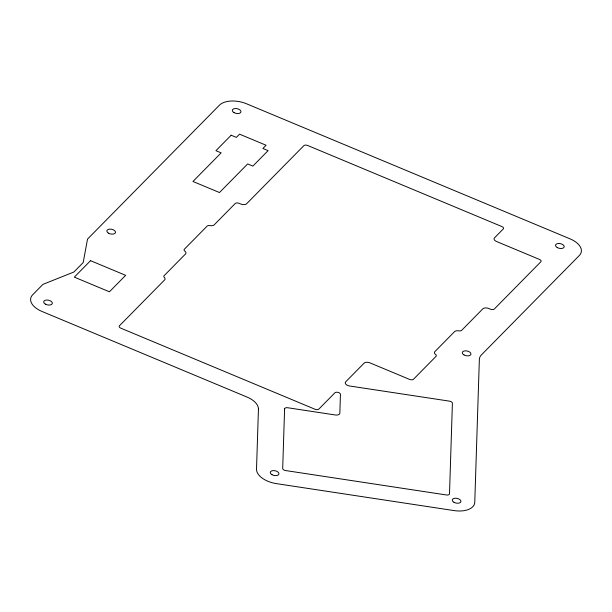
<?xml version="1.0" encoding="UTF-8"?>
<svg xmlns="http://www.w3.org/2000/svg" width="612" height="612" viewBox="0 0 612 612"><rect width="100%" height="100%" fill="white"/><g stroke="black" fill="none" stroke-linecap="round" stroke-linejoin="round"><path stroke-width="0.92" d="M258.44 409.176L256.52 469.159A20.548 11.284 11.6 0 0 276.41 483.625L454.15 510.599A20.548 11.284 11.6 0 0 474.767 502.284L479.357 359.435A20.548 11.284 11.6 0 1 481.407 354.906L579.35 255.472A20.548 11.284 11.6 0 0 570.04 238.848L246.514 103.765A20.548 11.284 11.6 0 0 219.425 105.195L87.524 239.101L83.194 262.548L73.868 272.011L42.955 284.358L32.65 294.816A20.548 11.284 11.6 0 0 41.96 311.439L247.08 397.081A20.548 11.284 11.6 0 1 258.44 409.176M284.595 408.938L282.698 468.455A2.983 1.637 11.6 0 0 285.582 470.552L446.515 494.978A2.983 1.637 11.6 0 0 449.506 493.769L452.398 403.254A2.983 1.637 11.6 0 0 449.514 401.151L349.567 385.988A4.475 2.456 11.6 0 1 345.681 381.85L364.071 363.184A4.475 2.456 11.6 0 1 369.969 362.87L409.589 379.417A2.983 1.637 11.6 0 0 413.521 379.211L436.012 356.375A2.983 1.637 11.6 0 0 435.56 354.47A4.475 2.456 11.6 0 1 434.88 351.617L454.555 331.643A4.475 2.456 11.6 0 1 458.824 330.855A2.983 1.637 11.6 0 0 461.67 330.335L482.868 308.808A4.475 2.456 11.6 0 1 488.766 308.502L490.419 309.19A2.983 1.637 11.6 0 0 494.351 308.983L540.794 261.829A2.983 1.637 11.6 0 0 539.44 259.412L496.516 241.488A4.475 2.456 11.6 0 1 494.488 237.869L503.263 228.965A2.938 1.614 11.6 0 0 501.939 226.585L307.691 145.488A2.938 1.614 11.6 0 0 303.82 145.687L246.659 203.72A4.475 2.456 11.6 0 1 240.768 204.025L239.116 203.337A2.983 1.637 11.6 0 0 235.184 203.544L214.215 224.826A4.475 2.456 11.6 0 1 209.947 225.614A2.983 1.637 11.6 0 0 207.101 226.142L184.373 249.214A2.983 1.637 11.6 0 0 184.832 251.119A4.475 2.456 11.6 0 1 185.513 253.972L164.115 275.698A2.983 1.637 11.6 0 0 164.314 277.381A4.475 2.456 11.6 0 1 164.62 279.913L119.47 325.752A2.983 1.637 11.6 0 0 120.816 328.17L314.981 409.237A2.983 1.637 11.6 0 0 318.913 409.03L334.863 392.835A2.983 1.637 11.6 0 1 338.191 392.422A2.983 1.637 11.6 0 1 340.44 394.388L339.844 413.169A4.475 2.456 11.6 0 1 335.353 414.982L287.586 407.73A2.983 1.637 11.6 0 0 284.595 408.938M90.545 260.674L74.327 277.137L109.426 291.794L125.644 275.331L90.545 260.674M231.175 135.221L215.937 150.69L221.139 152.862L192.956 181.473L219.478 192.543L247.661 163.94L252.863 166.104L268.102 150.636L262.9 148.464L266.075 145.243L239.544 134.166L236.377 137.394L231.175 135.221M108.561 233.21A4.406 2.417 11.6 0 0 115.5 232.552A4.406 2.417 11.6 0 0 109.517 229.133A4.406 2.417 11.6 0 0 108.561 233.21M45.38 304.133A4.406 2.417 11.6 0 0 52.311 303.476A4.406 2.417 11.6 0 0 46.336 300.056A4.406 2.417 11.6 0 0 45.38 304.133M271.973 474.69A4.406 2.417 11.6 0 0 278.911 474.025A4.406 2.417 11.6 0 0 272.929 470.605A4.406 2.417 11.6 0 0 271.973 474.69M453.982 502.307A4.406 2.417 11.6 0 0 460.913 501.649A4.406 2.417 11.6 0 0 454.93 498.229A4.406 2.417 11.6 0 0 453.982 502.307M463.995 354.929A4.406 2.417 11.6 0 0 470.934 354.272A4.406 2.417 11.6 0 0 464.952 350.852A4.406 2.417 11.6 0 0 463.995 354.929M557.241 247.577A4.406 2.417 11.6 0 0 564.18 246.919A4.406 2.417 11.6 0 0 558.198 243.5A4.406 2.417 11.6 0 0 557.241 247.577M234.013 112.623A4.406 2.417 11.6 0 0 240.952 111.965A4.406 2.417 11.6 0 0 234.97 108.546A4.406 2.417 11.6 0 0 234.013 112.623"/></g></svg>
